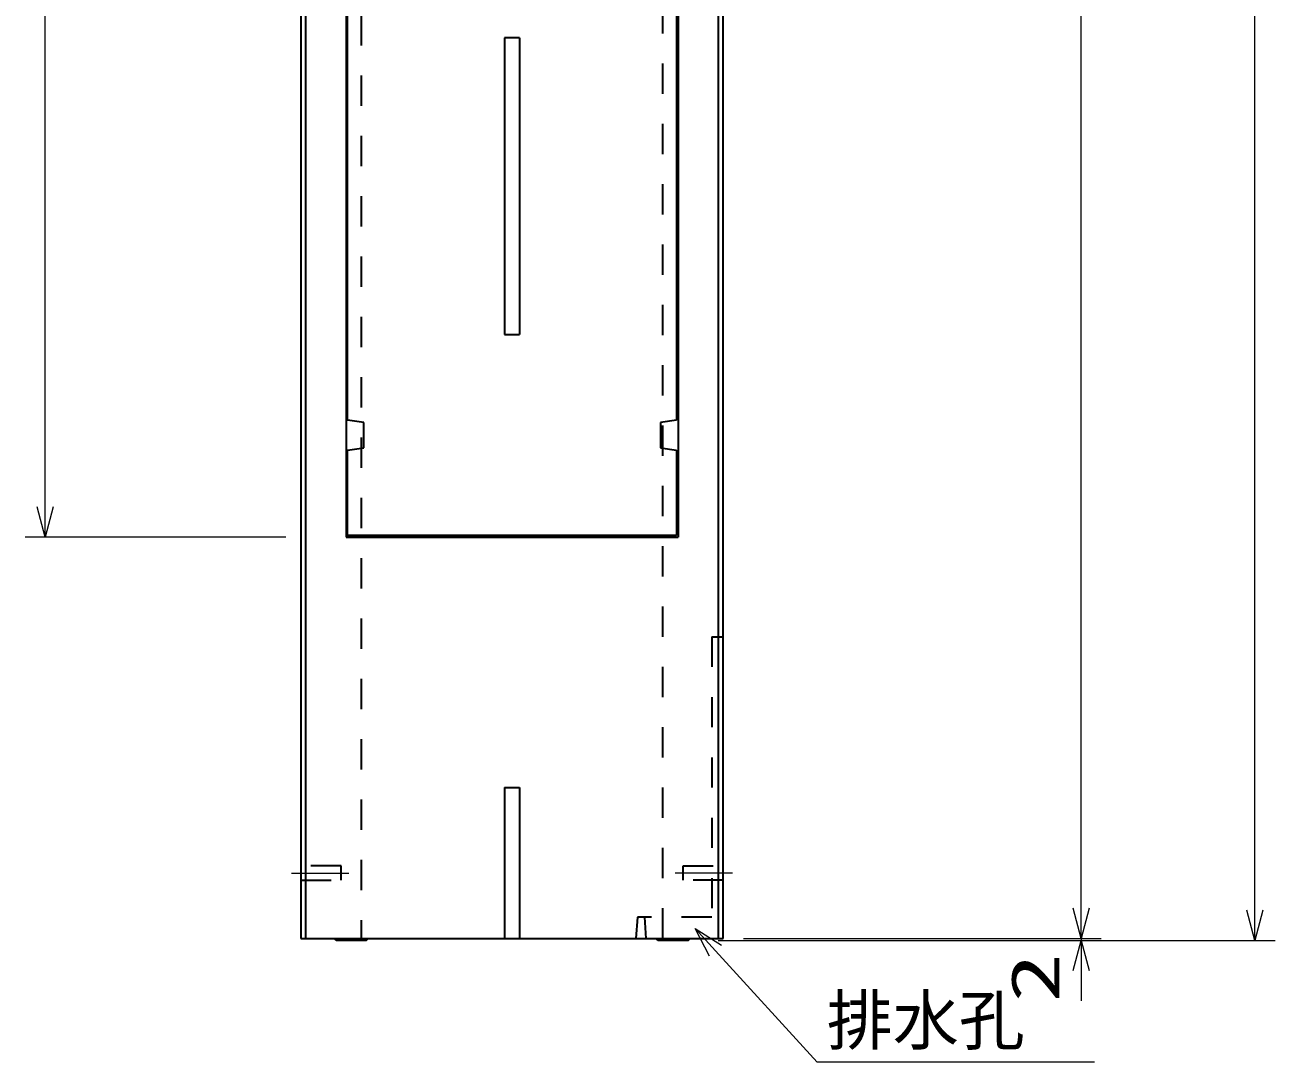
# Model space of a CAD drawing. Units: millimetres on the paper. Extents: x 15 to 1218, y 8 to 859.
# Drawn here: x 472.3 to 534.5, y 575.4 to 627 of the extents above; entities that cross this region are included whole.
import ezdxf
from ezdxf.enums import TextEntityAlignment as Align

# ---------------------------------------------------------------- set-up
doc = ezdxf.new("R2010")
doc.units = ezdxf.units.MM
doc.linetypes.add('USER2', pattern=[18.5, 12, -1.5, 3.5, -1.5])
doc.linetypes.add('USER3', pattern=[3, 1.5, -1.5])
for name, color, linetype, lineweight in [('D-BMK（構造物基準線）', 2, 'USER2', 18), ('D-STR-DIM（寸法）', 7, 'Continuous', 13), ('D-STR-HTXT（WS-旗）', 7, 'Continuous', 13), ('D-STR（構造物）', 1, 'Continuous', 35)]:
    doc.layers.add(name, color=color, linetype=linetype, lineweight=lineweight)
doc.styles.add('ＭＳ ゴシック', font='')
doc.styles.get('ＭＳ ゴシック').set_extended_font_data('MS Gothic')

# ---------------------------------------------------------------- blocks, each defined once
blk = doc.blocks.new('_Open30')
at = {"color": 7, "linetype": 'Continuous', "lineweight": 13}
for p, q in [((-1, 0.2679), (0, 0)), ((0, 0), (-1, -0.2679)), ((0, 0), (-1, 0))]:
    blk.add_line(p, q, dxfattribs=at)

msp = doc.modelspace()

# ---------------------------------------------------------------- linework, layer by layer
at = {"layer": 'D-BMK（構造物基準線）'}
for p, q in [((485.56, 584.822), (488.409, 584.822)), ((485.56, 584.822), (488.409, 584.822)), ((507.484, 584.822), (504.635, 584.822)), ((507.484, 584.822), (504.635, 584.822))]:
    msp.add_line(p, q, dxfattribs=at)
at = {"layer": 'D-STR-DIM（寸法）'}
for p, q in [((524.811, 583.072), (524.811, 679.972)), ((524.811, 583.072), (524.811, 679.972)), ((533.451, 582.972), (533.451, 679.972)), ((533.451, 582.972), (533.451, 679.972)), ((473.309, 603.022), (473.309, 660.022)), ((473.309, 603.022), (473.309, 660.022)), ((485.272, 601.522), (472.309, 601.522)), ((485.272, 601.522), (472.309, 601.522)), ((524.811, 583.072), (524.811, 584.572)), ((524.811, 583.072), (524.811, 584.572)), ((506.772, 581.472), (525.811, 581.472)), ((506.772, 581.472), (525.811, 581.472)), ((508.022, 581.572), (525.811, 581.572)), ((508.022, 581.572), (525.811, 581.572)), ((508.022, 581.572), (525.811, 581.572)), ((508.022, 581.572), (525.811, 581.572)), ((523.374, 581.472), (534.451, 581.472)), ((523.374, 581.472), (534.451, 581.472)), ((524.811, 581.572), (524.811, 581.472)), ((524.811, 581.572), (524.811, 581.472)), ((524.811, 579.972), (524.811, 578.472)), ((524.811, 579.972), (524.811, 578.472))]:
    msp.add_line(p, q, dxfattribs=at)
at = {"layer": 'D-STR-HTXT（WS-旗）'}
msp.add_lwpolyline([(525.476, 575.424), (511.688, 575.424), (506.64, 580.956)], dxfattribs=at)
msp.add_lwpolyline([(525.476, 575.424), (511.688, 575.424), (506.64, 580.956)], dxfattribs=at)
at = {"layer": 'D-STR（構造物）'}
for p, q in [((486.022, 681.472), (486.022, 581.572)), ((486.022, 681.472), (486.022, 581.572)), ((486.272, 581.572), (486.272, 681.472)), ((486.272, 581.572), (486.272, 681.472)), ((506.772, 681.472), (506.772, 581.572)), ((506.772, 681.472), (506.772, 581.572)), ((507.022, 581.572), (507.022, 681.472)), ((507.022, 581.572), (507.022, 681.472)), ((488.272, 661.522), (488.272, 601.522)), ((488.272, 661.522), (488.272, 601.522)), ((504.772, 661.522), (504.772, 601.522)), ((504.772, 661.522), (504.772, 601.522)), ((488.347, 607.347), (488.347, 630.772)), ((488.347, 607.347), (488.347, 630.772)), ((504.697, 630.772), (504.697, 607.347)), ((504.697, 630.772), (504.697, 607.347)), ((496.897, 626.347), (496.147, 626.347)), ((496.147, 626.347), (496.147, 611.597)), ((496.897, 626.347), (496.147, 626.347)), ((496.147, 626.347), (496.147, 611.597)), ((496.897, 626.347), (496.897, 611.597)), ((496.897, 626.347), (496.897, 611.597)), ((496.147, 611.597), (496.897, 611.597)), ((496.147, 611.597), (496.897, 611.597)), ((489.147, 607.222), (488.347, 607.347)), ((489.147, 607.222), (488.347, 607.347)), ((489.147, 605.972), (489.147, 607.222)), ((489.147, 605.972), (489.147, 607.222)), ((504.697, 607.347), (503.897, 607.222)), ((504.697, 607.347), (503.897, 607.222)), ((503.897, 607.222), (503.897, 605.972)), ((503.897, 607.222), (503.897, 605.972)), ((488.347, 605.847), (489.147, 605.972)), ((488.347, 605.847), (489.147, 605.972)), ((503.897, 605.972), (504.697, 605.847)), ((503.897, 605.972), (504.697, 605.847)), ((488.347, 601.597), (488.347, 605.847)), ((488.347, 601.597), (488.347, 605.847)), ((504.697, 605.847), (504.697, 601.597)), ((504.697, 605.847), (504.697, 601.597)), ((504.697, 601.597), (488.347, 601.597)), ((504.697, 601.597), (488.347, 601.597)), ((488.272, 601.522), (504.772, 601.522)), ((488.272, 601.522), (504.772, 601.522)), ((496.147, 589.072), (496.147, 581.572)), ((496.147, 589.072), (496.897, 589.072)), ((496.147, 589.072), (496.147, 581.572)), ((496.147, 589.072), (496.897, 589.072)), ((496.897, 589.072), (496.897, 581.572)), ((496.897, 589.072), (496.897, 581.572)), ((486.022, 581.572), (507.022, 581.572)), ((486.022, 581.572), (507.022, 581.572)), ((487.772, 581.472), (487.672, 581.572)), ((487.772, 581.472), (487.672, 581.572)), ((489.272, 581.472), (487.772, 581.472)), ((489.272, 581.472), (487.772, 581.472)), ((489.272, 581.472), (489.372, 581.572)), ((489.272, 581.472), (489.372, 581.572)), ((503.772, 581.472), (503.672, 581.572)), ((503.772, 581.472), (503.672, 581.572)), ((505.272, 581.472), (503.772, 581.472)), ((505.272, 581.472), (503.772, 581.472)), ((505.272, 581.472), (505.372, 581.572)), ((505.272, 581.472), (505.372, 581.572))]:
    msp.add_line(p, q, dxfattribs=at)
at = {"layer": 'D-STR（構造物）', "linetype": 'USER3'}
for p, q in [((489.022, 681.472), (489.022, 581.572)), ((489.022, 681.472), (489.022, 581.572)), ((504.022, 581.572), (504.022, 681.472)), ((504.022, 581.572), (504.022, 681.472)), ((506.447, 596.572), (506.447, 582.622)), ((506.447, 596.572), (507.022, 596.572)), ((506.447, 596.572), (506.447, 582.622)), ((506.447, 596.572), (507.022, 596.572)), ((488.022, 585.172), (486.022, 585.172)), ((488.022, 585.172), (486.022, 585.172)), ((488.022, 584.472), (488.022, 585.172)), ((488.022, 584.472), (488.022, 585.172)), ((505.022, 585.172), (507.022, 585.172)), ((505.022, 584.472), (505.022, 585.172)), ((505.022, 585.172), (507.022, 585.172)), ((505.022, 584.472), (505.022, 585.172)), ((486.022, 584.472), (488.022, 584.472)), ((486.022, 584.472), (488.022, 584.472)), ((507.022, 584.472), (505.022, 584.472)), ((507.022, 584.472), (505.022, 584.472)), ((502.751, 582.622), (502.67, 581.572)), ((502.751, 582.622), (502.67, 581.572)), ((506.447, 582.622), (502.751, 582.622)), ((506.447, 582.622), (502.751, 582.622)), ((503.191, 581.572), (503.117, 582.622)), ((503.191, 581.572), (503.117, 582.622))]:
    msp.add_line(p, q, dxfattribs=at)

# ---------------------------------------------------------------- block references
at = {"layer": 'D-STR-DIM（寸法）', "xscale": 1.5, "yscale": 1.5}
for p, rotation in [((473.309, 601.522), 270), ((473.309, 601.522), 270), ((524.811, 581.572), 270), ((524.811, 581.572), 270), ((524.811, 581.572), 270), ((524.811, 581.572), 270), ((533.451, 581.472), 270), ((533.451, 581.472), 270), ((524.811, 581.472), 90), ((524.811, 581.472), 90)]:
    msp.add_blockref('_Open30', p, dxfattribs=dict(at, rotation=rotation))
at = {"layer": 'D-STR-HTXT（WS-旗）', "xscale": 1.5, "yscale": 1.5, "rotation": 132.37661}
msp.add_blockref('_Open30', (505.629, 582.064), dxfattribs=at)
msp.add_blockref('_Open30', (505.629, 582.064), dxfattribs=at)

# ---------------------------------------------------------------- texts
at = {"layer": 'D-STR-DIM（寸法）', "style": 'ＭＳ ゴシック', "width": 1.5}
msp.add_text('2', height=2.405, rotation=90, dxfattribs=at).set_placement((524.449, 578.384), align=Align.BOTTOM_LEFT)
msp.add_text('2', height=2.405, rotation=90, dxfattribs=at).set_placement((524.449, 578.384), align=Align.BOTTOM_LEFT)
at = {"layer": 'D-STR-HTXT（WS-旗）', "style": 'ＭＳ ゴシック'}
msp.add_text('排水孔', height=2.405, dxfattribs=at).set_placement((512.169, 575.576), align=Align.BOTTOM_LEFT)
msp.add_text('排水孔', height=2.405, dxfattribs=at).set_placement((512.169, 575.576), align=Align.BOTTOM_LEFT)

doc.saveas('drawing.dxf')
